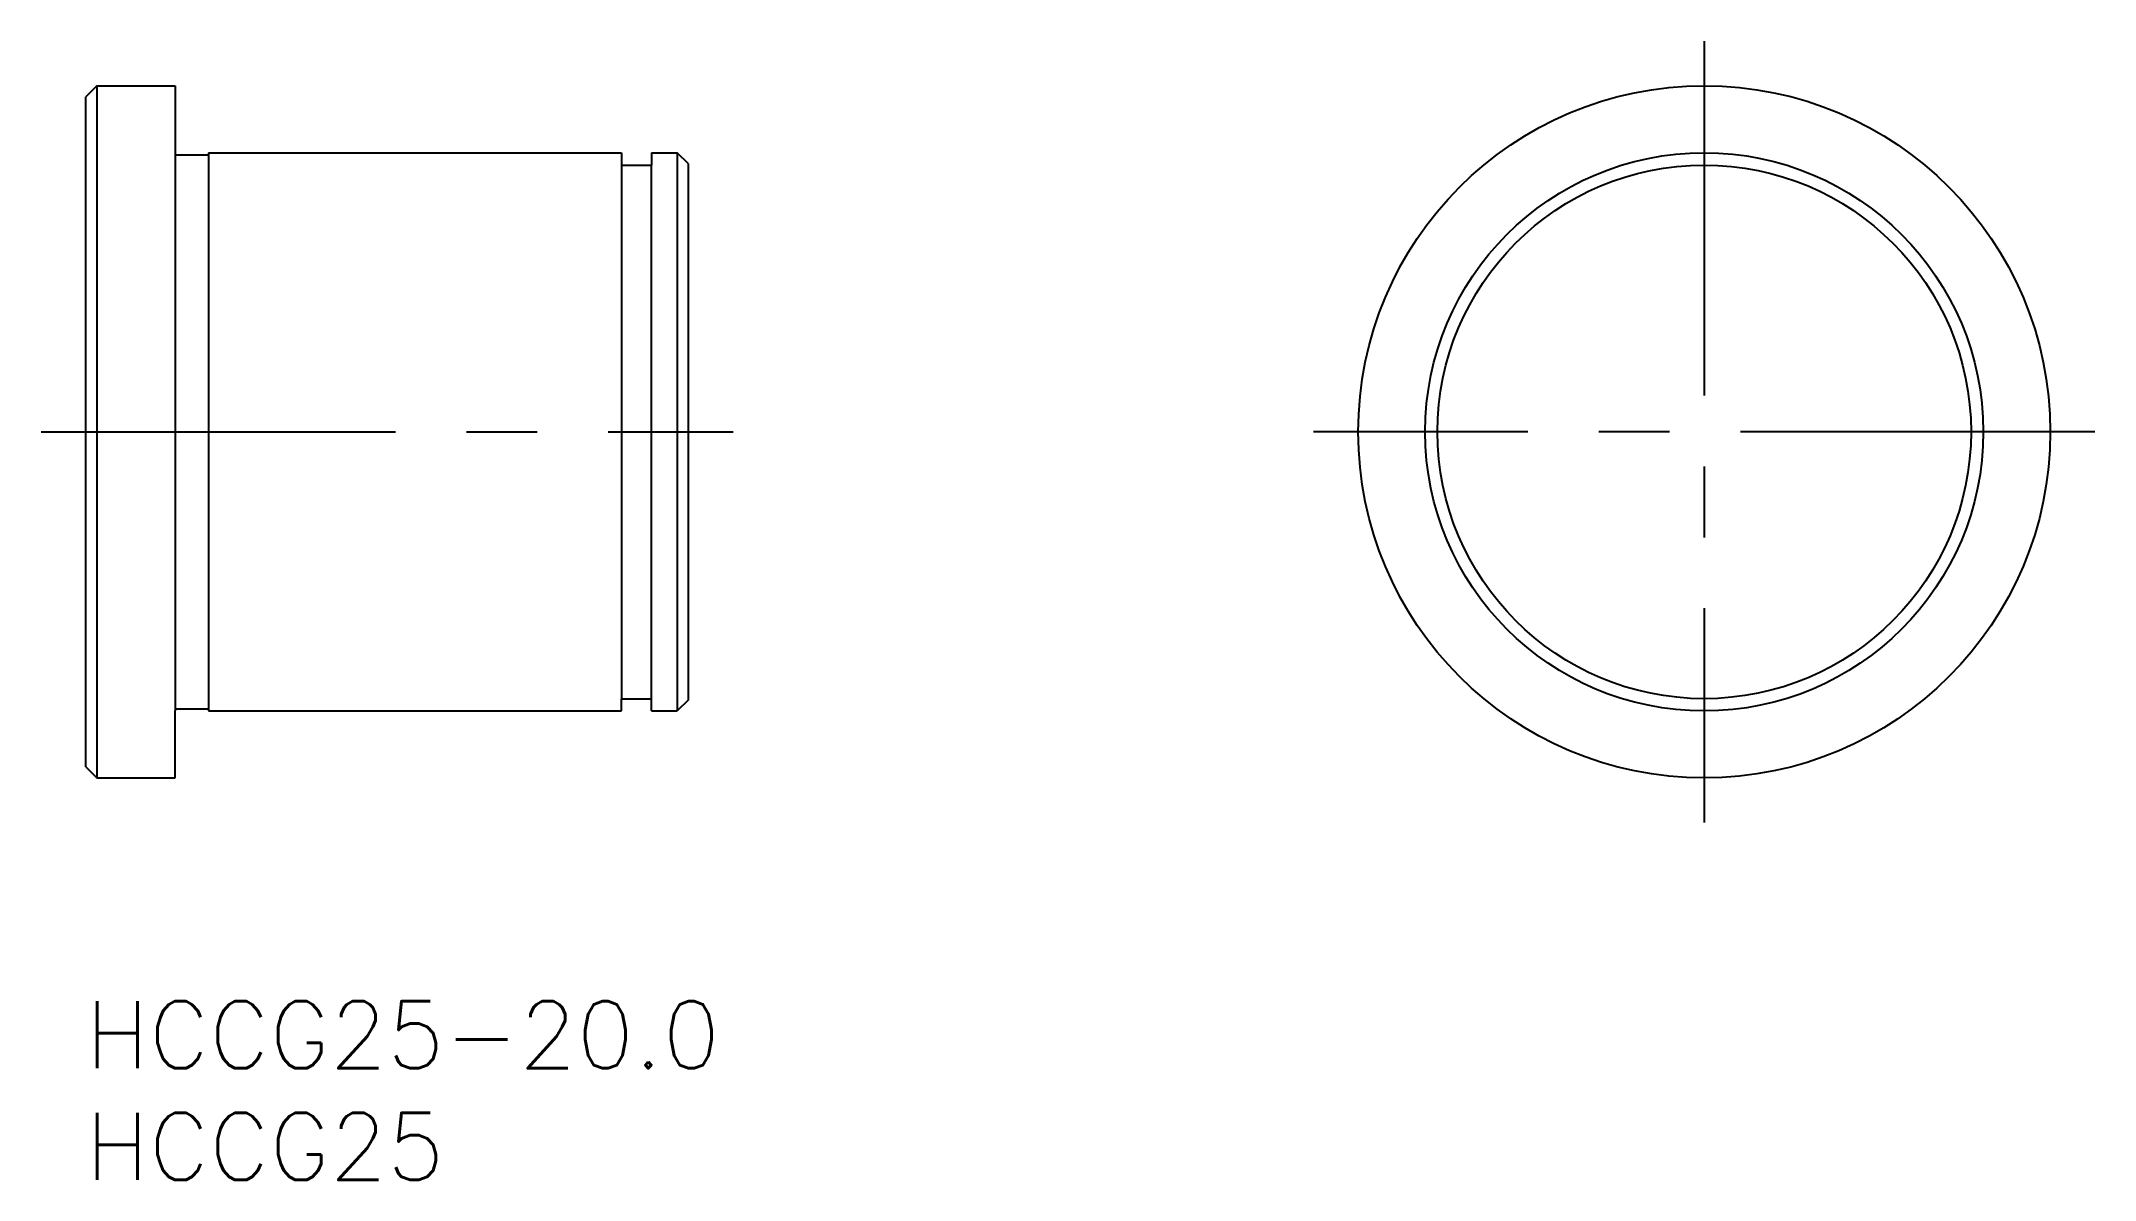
# Model space of a CAD drawing. Extents: x -2 to 90, y -8 to 43.
import ezdxf

# ---------------------------------------------------------------- set-up
doc = ezdxf.new("R2010")
doc.units = 0
doc.header["$LTSCALE"] = 0.5
doc.linetypes.add('CENTER', pattern=[50.8, 31.75, -6.35, 6.35, -6.35])
for name, color, linetype in [('MSM_CENTER', 1, 'CENTER'), ('MSM_CONTINUOUS', 7, 'CONTINUOUS'), ('MSM_PART_NUMBER', 7, 'CONTINUOUS')]:
    doc.layers.add(name, color=color, linetype=linetype)
doc.styles.get("Standard").update_dxf_attribs({"font": 'txt.shx', "height": 3, "bigfont": 'bigfont.shx'})

# ---------------------------------------------------------------- blocks, each defined once
blk = doc.blocks.new('*U3')
at = {"layer": 'MSM_PART_NUMBER'}
blk.add_text('HCCG25-20.0', height=3, dxfattribs=at).set_placement((0, -3))
blk = doc.blocks.new('*U4')
at = {"layer": 'MSM_PART_NUMBER'}
blk.add_text('HCCG25', height=3, dxfattribs=at).set_placement((0, -8))

msp = doc.modelspace()

# ---------------------------------------------------------------- linework, layer by layer
at = {"layer": 'MSM_CENTER'}
for p, q in [((72.5, 43), (72.5, 8)), ((-2, 25.5), (29, 25.5)), ((90, 25.5), (55, 25.5))]:
    msp.add_line(p, q, dxfattribs=at)
at = {"layer": 'MSM_CONTINUOUS'}
for p, q in [((0.5, 41), (0, 40.5)), ((0, 10.5), (0, 40.5)), ((0.5, 41), (0.5, 10)), ((0.5, 41), (4, 41)), ((4, 41), (4, 38)), ((4, 38), (4, 13)), ((4, 37.9), (5.5, 37.9)), ((5.5, 38), (24, 38)), ((5.5, 38), (5.5, 13)), ((24, 38), (24, 37.45)), ((25.35, 38), (25.35, 37.45)), ((25.35, 38), (26.5, 38)), ((26.5, 38), (26.5, 13)), ((27, 37.5), (26.5, 38)), ((24, 37.45), (24, 13.55)), ((24, 37.45), (25.35, 37.45)), ((25.35, 13.55), (25.35, 37.45)), ((27, 13.5), (27, 37.5)), ((4, 13.1), (5.5, 13.1)), ((4, 10), (4, 13)), ((5.5, 13), (24, 13)), ((24, 13), (24, 13.55)), ((24, 13.55), (25.35, 13.55)), ((25.35, 13), (25.35, 13.55)), ((25.35, 13), (26.5, 13)), ((27, 13.5), (26.5, 13)), ((0, 10.5), (0.5, 10)), ((0.5, 10), (4, 10))]:
    msp.add_line(p, q, dxfattribs=at)
for radius in [15.5, 12.5, 11.95]:
    msp.add_circle((72.5, 25.5), radius, dxfattribs=at)

# ---------------------------------------------------------------- block references
for name in ['*U3', '*U4']:
    msp.add_blockref(name, (0, 0), dxfattribs=at)

doc.saveas('drawing.dxf')
